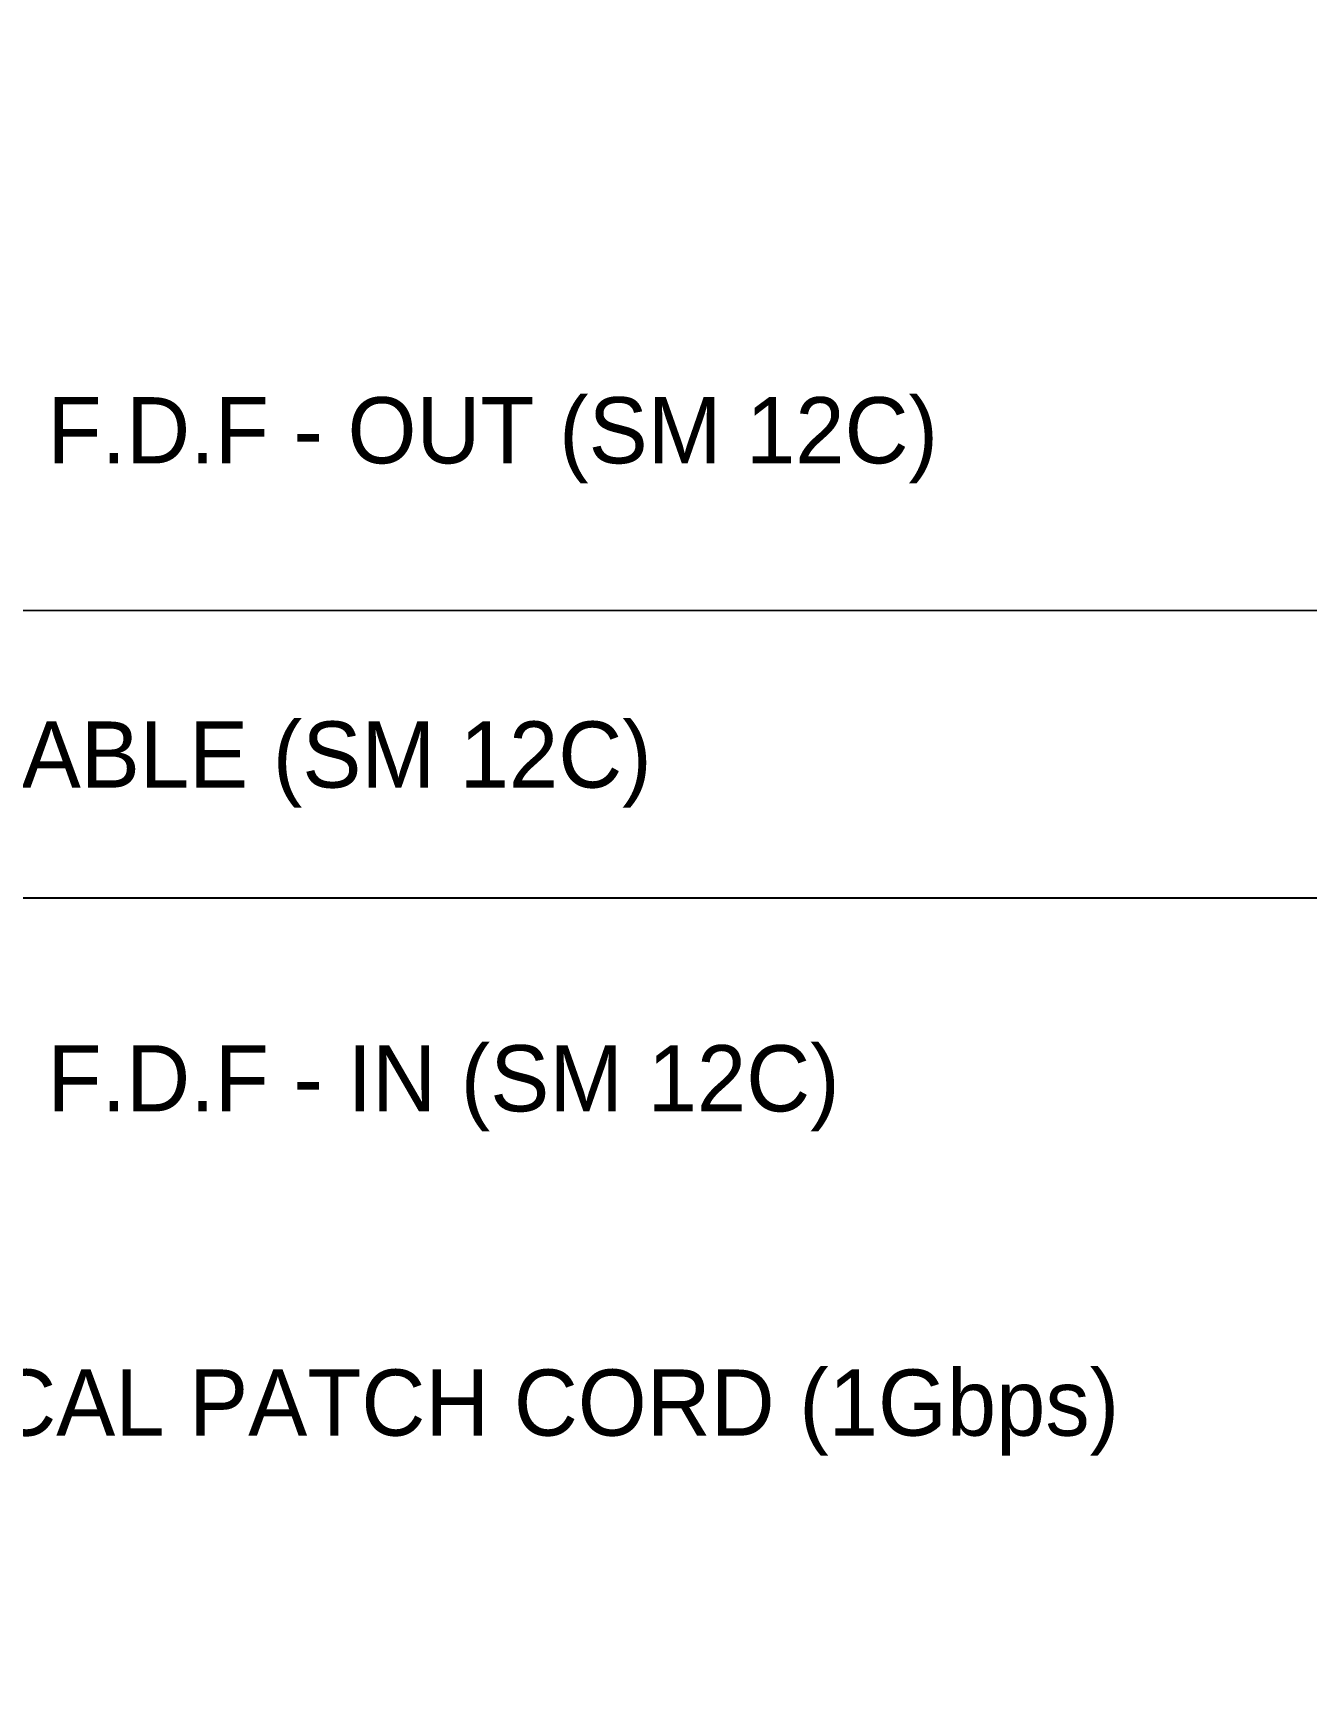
# Model space of a CAD drawing. Header units: millimetres. Extents: x 0 to 84100, y 0 to 29700.
# Drawn here: x 14710 to 17018, y 13703 to 16706 of the extents above; entities that cross this region are included whole.
import ezdxf
from ezdxf.enums import TextEntityAlignment as Align

# ---------------------------------------------------------------- set-up
doc = ezdxf.new("R2010")
doc.units = ezdxf.units.MM
doc.header["$LTSCALE"] = 1000
doc.layers.add('KEC-TEXT', color=6, linetype='Continuous')
doc.styles.add('나눔고딕', font='')
doc.styles.get('나눔고딕').set_extended_font_data('나눔고딕')

msp = doc.modelspace()

# ---------------------------------------------------------------- linework, layer by layer
at = {"layer": 'KEC-TEXT', "color": 6}
for points in [[(12628.9, 19838), (29535.2, 19838.3), (29535.2, 15659.4), (12628.9, 15659.1)], [(5113.1, 15138.6), (29535.2, 15138.9), (29535.2, 12138.5), (5113.1, 12138.2)]]:
    msp.add_lwpolyline(points, close=True, dxfattribs=at)

# ---------------------------------------------------------------- texts
at = {"layer": 'KEC-TEXT', "color": 6, "style": '나눔고딕'}
for s, p in [('F.D.F - OUT (SM 12C)', (14736.4, 15986.4)), ('F/O CABLE (SM 12C)', (14261.8, 15398.6)), ('F.D.F - IN (SM 12C)', (14736.4, 14811.8)), ('OPTICAL PATCH CORD (1Gbps)', (14261.8, 14224))]:
    msp.add_text(s, height=120, dxfattribs=at).set_placement(p, align=Align.MIDDLE_LEFT)

doc.saveas('drawing.dxf')
